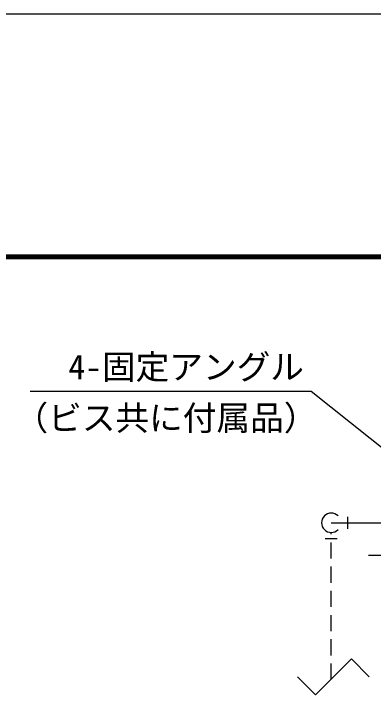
# Model space of a CAD drawing. Units: millimetres, scale not verified. Extents: x -24131 to 8910, y -6308 to 6308.
# Drawn here: x -606 to 196, y 4783 to 6308 of the extents above; entities that cross this region are included whole.
import ezdxf
from ezdxf.enums import TextEntityAlignment as Align

# ---------------------------------------------------------------- set-up
doc = ezdxf.new("R2010")
doc.units = ezdxf.units.MM
doc.header["$LTSCALE"] = 30
doc.linetypes.add('CHAIN1', pattern=[8, 5, -1, 1, -1])
doc.linetypes.add('DASHED1', pattern=[1.8, 1.2, -0.6])
for name, color, linetype, lineweight in [('0-A_07', 3, 'Continuous', 25), ('0-B_機器', 2, 'Continuous', 25), ('1-9_図面枠', 7, 'Continuous', 25), ('1-A_Axis_waku', 7, 'Continuous', 25)]:
    doc.layers.add(name, color=color, linetype=linetype, lineweight=lineweight)
doc.styles.add('ＭＳ ゴシック', font='')
doc.styles.get('ＭＳ ゴシック').set_extended_font_data('MS Gothic')

msp = doc.modelspace()

# ---------------------------------------------------------------- linework, layer by layer
at = {"layer": '0-A_07', "color": 6}
for p, q in [((137.86, 5185.81), (137.86, 5158.81)), ((101.86, 5172.31), (265.35, 5172.31)), ((115.36, 5136.31), (88.36, 5136.31))]:
    msp.add_line(p, q, dxfattribs=at)
at = {"layer": '0-A_07', "color": 6, "linetype": 'DASHED1'}
msp.add_line((101.86, 4822.65), (101.86, 5150.71), dxfattribs=at)
at = {"layer": '0-A_07', "linetype": 'CHAIN1'}
msp.add_line((185.16, 5099.81), (914.19, 5099.81), dxfattribs=at)
at = {"layer": '0-A_07', "color": 7}
msp.add_lwpolyline([(26.78, 4828.9), (66.78, 4788.9), (146.78, 4868.9), (186.78, 4828.9)], dxfattribs=at)
at = {"layer": '0-A_07', "color": 6}
msp.add_arc((101.86, 5172.31), 21.6, 45, 315, dxfattribs=at)
at = {"layer": '0-B_機器', "color": 4}
for p, q in [((57.16, 5464.92), (-569.11, 5464.92)), ((258.35, 5304.81), (57.16, 5464.92))]:
    msp.add_line(p, q, dxfattribs=at)
at = {"layer": '1-9_図面枠'}
msp.add_lwpolyline([(-8910, -6307.5), (-8910, 6307.5), (8910, 6307.5), (8910, -6307.5)], close=True, dxfattribs=at)
at = {"layer": '1-A_Axis_waku'}
for p, q in [((-7778.4, 5769.9), (8408.4, 5769.9)), ((-7777.8, 5769.3), (8407.8, 5769.3)), ((-7777.2, 5768.7), (8407.2, 5768.7)), ((-7776.6, 5768.1), (8406.6, 5768.1)), ((-7776, 5767.5), (8406, 5767.5)), ((-7775.4, 5766.9), (8405.4, 5766.9)), ((-7774.8, 5766.3), (8404.8, 5766.3)), ((-7774.2, 5765.7), (8404.2, 5765.7)), ((-7773.6, 5765.1), (8403.6, 5765.1)), ((-7773, 5764.5), (8403, 5764.5)), ((-7772.4, 5763.9), (8402.4, 5763.9)), ((-7771.8, 5763.3), (8401.8, 5763.3)), ((-7771.2, 5762.7), (8401.2, 5762.7)), ((-7770.6, 5762.1), (8400.6, 5762.1)), ((-7770, 5761.5), (8400, 5761.5))]:
    msp.add_line(p, q, dxfattribs=at)

# ---------------------------------------------------------------- texts
at = {"layer": '0-A_07', "color": 4, "style": 'ＭＳ ゴシック'}
for s, p in [('4-固定アングル', (-483.83, 5476)), ('（ビス共に付属品）', (-603.99, 5362.16))]:
    msp.add_text(s, height=54.99, dxfattribs=at).set_placement(p, align=Align.BOTTOM_LEFT)

doc.saveas('drawing.dxf')
